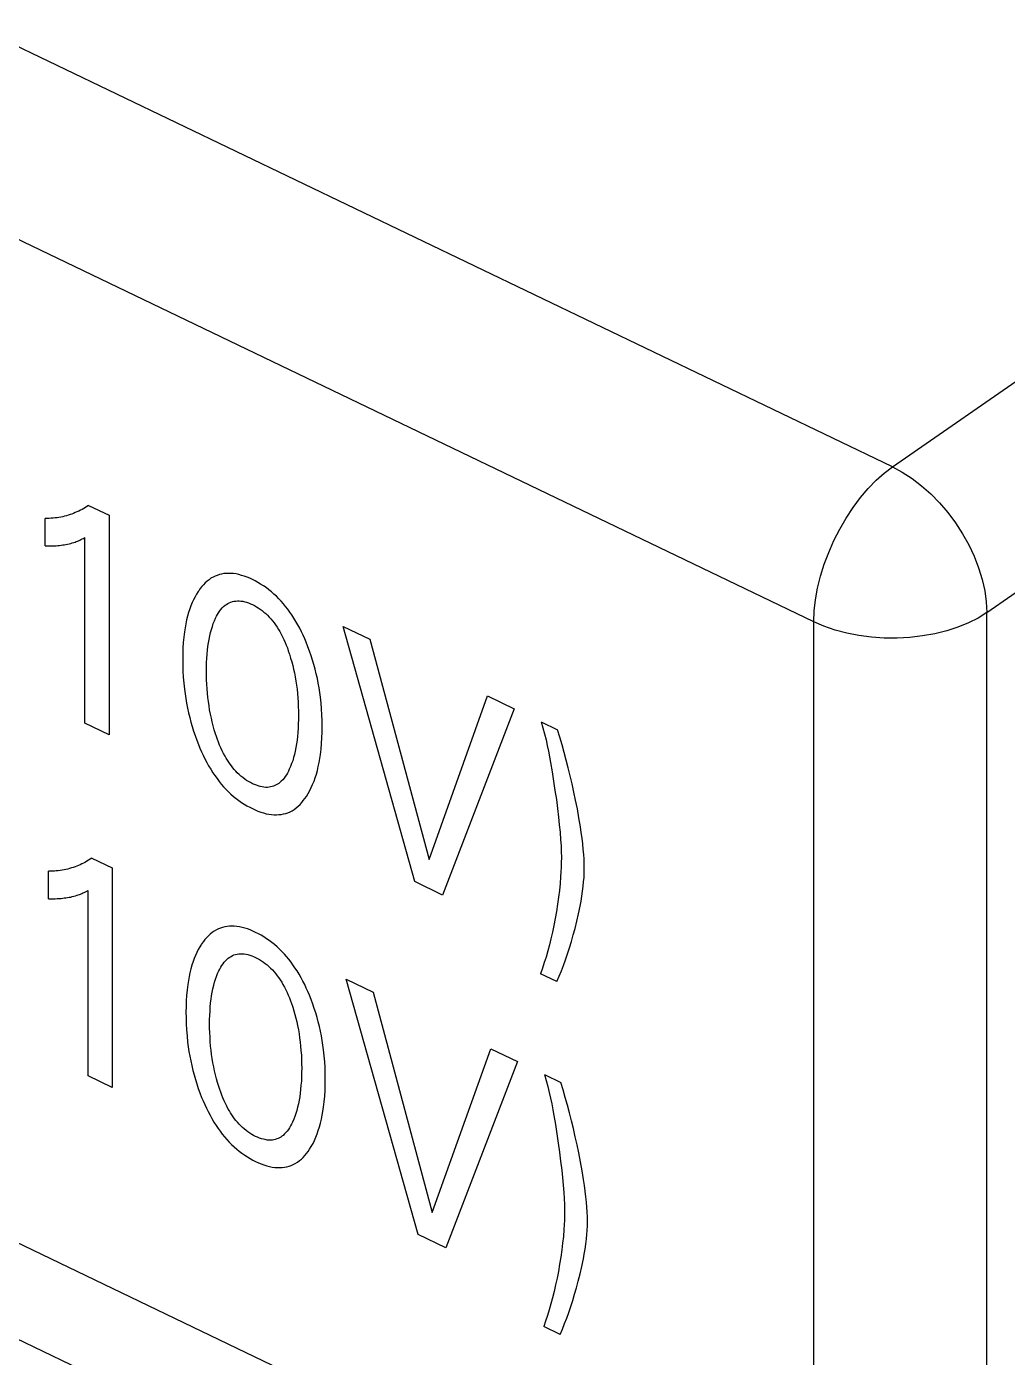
# Model space of a CAD drawing. Extents: x 0 to 420, y 0 to 297.
# Drawn here: x 203.69 to 211.66, y 159.4 to 170.23 of the extents above; entities that cross this region are included whole.
import ezdxf

# ---------------------------------------------------------------- set-up
doc = ezdxf.new("R2010")
doc.units = 0
doc.header["$LTSCALE"] = 23.1
doc.layers.add('40000_ISO', color=7, linetype='CONTINUOUS')

msp = doc.modelspace()

# ---------------------------------------------------------------- linework, layer by layer
at = {"layer": '40000_ISO', "color": 7, "linetype": 'CONTINUOUS'}
for p, q in [((210.729, 166.647), (157.318, 192.32)), ((210.089, 165.387), (156.678, 191.06)), ((210.089, 157.221), (156.678, 182.895)), ((209.769, 156.591), (156.358, 182.265)), ((210.729, 166.647), (220.838, 173.657)), ((211.497, 165.461), (222.567, 173.137)), ((210.662, 166.596), (210.729, 166.647)), ((210.729, 166.647), (210.809, 166.604)), ((210.531, 166.47), (210.596, 166.537)), ((210.596, 166.537), (210.662, 166.596)), ((210.809, 166.604), (210.889, 166.552)), ((210.889, 166.552), (210.966, 166.493)), ((210.469, 166.396), (210.531, 166.47)), ((210.966, 166.493), (211.041, 166.426)), ((211.041, 166.426), (211.113, 166.353)), ((204.139, 166.301), (204.125, 166.293)), ((204.152, 166.308), (204.139, 166.301)), ((204.165, 166.316), (204.152, 166.308)), ((204.178, 166.325), (204.165, 166.316)), ((204.191, 166.333), (204.178, 166.325)), ((204.191, 166.333), (204.358, 166.253)), ((210.353, 166.23), (210.409, 166.315)), ((210.409, 166.315), (210.469, 166.396)), ((211.113, 166.353), (211.181, 166.274)), ((203.839, 166.003), (203.839, 166.227)), ((203.855, 166.227), (203.839, 166.227)), ((203.871, 166.227), (203.855, 166.227)), ((203.887, 166.228), (203.871, 166.227)), ((203.903, 166.229), (203.887, 166.228)), ((203.919, 166.231), (203.903, 166.229)), ((203.935, 166.233), (203.919, 166.231)), ((203.95, 166.235), (203.935, 166.233)), ((203.966, 166.238), (203.95, 166.235)), ((203.981, 166.241), (203.966, 166.238)), ((203.996, 166.245), (203.981, 166.241)), ((204.011, 166.249), (203.996, 166.245)), ((204.026, 166.253), (204.011, 166.249)), ((204.041, 166.258), (204.026, 166.253)), ((204.055, 166.263), (204.041, 166.258)), ((204.069, 166.268), (204.055, 166.263)), ((204.083, 166.274), (204.069, 166.268)), ((204.097, 166.28), (204.083, 166.274)), ((204.111, 166.287), (204.097, 166.28)), ((204.125, 166.293), (204.111, 166.287)), ((204.358, 166.253), (204.358, 164.467)), ((210.301, 166.14), (210.353, 166.23)), ((211.181, 166.274), (211.243, 166.19)), ((210.253, 166.047), (210.301, 166.14)), ((211.243, 166.19), (211.3, 166.102)), ((211.3, 166.102), (211.351, 166.011)), ((203.839, 166.003), (203.857, 166.003)), ((203.857, 166.003), (203.875, 166.003)), ((203.875, 166.003), (203.893, 166.003)), ((203.893, 166.003), (203.911, 166.004)), ((203.911, 166.004), (203.929, 166.005)), ((203.929, 166.005), (203.942, 166.006)), ((203.942, 166.006), (203.955, 166.008)), ((203.955, 166.008), (203.968, 166.009)), ((203.968, 166.009), (203.981, 166.011)), ((203.981, 166.011), (203.994, 166.013)), ((203.994, 166.013), (204.007, 166.015)), ((204.007, 166.015), (204.02, 166.018)), ((204.02, 166.018), (204.033, 166.021)), ((204.033, 166.021), (204.046, 166.024)), ((204.046, 166.024), (204.059, 166.028)), ((204.059, 166.028), (204.072, 166.032)), ((204.072, 166.032), (204.081, 166.035)), ((204.081, 166.035), (204.09, 166.038)), ((204.09, 166.038), (204.1, 166.042)), ((204.1, 166.042), (204.109, 166.046)), ((204.109, 166.046), (204.119, 166.05)), ((204.119, 166.05), (204.129, 166.055)), ((204.129, 166.055), (204.14, 166.06)), ((204.14, 166.06), (204.15, 166.065)), ((204.15, 166.065), (204.161, 166.071)), ((204.161, 164.562), (204.161, 166.071)), ((210.211, 165.951), (210.253, 166.047)), ((211.351, 166.011), (211.394, 165.919)), ((210.175, 165.854), (210.211, 165.951)), ((211.394, 165.919), (211.431, 165.825)), ((205.237, 165.764), (205.221, 165.757)), ((205.255, 165.77), (205.237, 165.764)), ((205.273, 165.774), (205.255, 165.77)), ((205.291, 165.778), (205.273, 165.774)), ((205.311, 165.78), (205.291, 165.778)), ((205.33, 165.78), (205.311, 165.78)), ((205.35, 165.78), (205.33, 165.78)), ((205.371, 165.778), (205.35, 165.78)), ((205.392, 165.775), (205.371, 165.778)), ((205.414, 165.77), (205.392, 165.775)), ((205.435, 165.764), (205.414, 165.77)), ((205.457, 165.757), (205.435, 165.764)), ((210.144, 165.757), (210.175, 165.854)), ((211.431, 165.825), (211.46, 165.731)), ((205.1, 165.656), (205.087, 165.639)), ((205.112, 165.672), (205.1, 165.656)), ((205.126, 165.688), (205.112, 165.672)), ((205.14, 165.702), (205.126, 165.688)), ((205.155, 165.716), (205.14, 165.702)), ((205.171, 165.728), (205.155, 165.716)), ((205.187, 165.74), (205.171, 165.728)), ((205.205, 165.75), (205.187, 165.74)), ((205.221, 165.757), (205.205, 165.75)), ((205.48, 165.749), (205.457, 165.757)), ((205.502, 165.74), (205.48, 165.749)), ((205.524, 165.73), (205.502, 165.74)), ((205.547, 165.718), (205.524, 165.73)), ((205.569, 165.706), (205.547, 165.718)), ((205.591, 165.693), (205.569, 165.706)), ((205.613, 165.679), (205.591, 165.693)), ((205.635, 165.664), (205.613, 165.679)), ((205.657, 165.647), (205.635, 165.664)), ((210.103, 165.566), (210.12, 165.661)), ((210.12, 165.661), (210.144, 165.757)), ((211.46, 165.731), (211.481, 165.639)), ((205.045, 165.566), (205.034, 165.542)), ((205.057, 165.589), (205.045, 165.566)), ((205.07, 165.612), (205.057, 165.589)), ((205.084, 165.633), (205.07, 165.612)), ((205.087, 165.639), (205.084, 165.633)), ((205.336, 165.541), (205.348, 165.546)), ((205.348, 165.546), (205.361, 165.55)), ((205.361, 165.55), (205.374, 165.553)), ((205.374, 165.553), (205.388, 165.555)), ((205.388, 165.555), (205.402, 165.556)), ((205.402, 165.556), (205.416, 165.556)), ((205.416, 165.556), (205.431, 165.555)), ((205.431, 165.555), (205.446, 165.553)), ((205.446, 165.553), (205.461, 165.549)), ((205.461, 165.549), (205.477, 165.545)), ((205.477, 165.545), (205.493, 165.539)), ((205.678, 165.63), (205.657, 165.647)), ((205.699, 165.612), (205.678, 165.63)), ((205.719, 165.594), (205.699, 165.612)), ((205.738, 165.574), (205.719, 165.594)), ((205.757, 165.554), (205.738, 165.574)), ((205.776, 165.533), (205.757, 165.554)), ((210.093, 165.474), (210.103, 165.566)), ((211.481, 165.639), (211.493, 165.548)), ((211.493, 165.548), (211.497, 165.461)), ((205.005, 165.462), (204.997, 165.432)), ((205.015, 165.492), (205.005, 165.462)), ((205.024, 165.517), (205.015, 165.492)), ((205.034, 165.542), (205.024, 165.517)), ((205.233, 165.431), (205.241, 165.446)), ((205.241, 165.446), (205.249, 165.46)), ((205.249, 165.46), (205.259, 165.474)), ((205.259, 165.474), (205.268, 165.487)), ((205.268, 165.487), (205.279, 165.499)), ((205.279, 165.499), (205.29, 165.51)), ((205.29, 165.51), (205.302, 165.52)), ((205.302, 165.52), (205.313, 165.528)), ((205.313, 165.528), (205.324, 165.535)), ((205.324, 165.535), (205.336, 165.541)), ((205.493, 165.539), (205.508, 165.533)), ((205.508, 165.533), (205.524, 165.526)), ((205.524, 165.526), (205.54, 165.518)), ((205.54, 165.518), (205.556, 165.509)), ((205.556, 165.509), (205.572, 165.499)), ((205.572, 165.499), (205.587, 165.489)), ((205.587, 165.489), (205.602, 165.477)), ((205.602, 165.477), (205.617, 165.465)), ((205.617, 165.465), (205.632, 165.453)), ((205.632, 165.453), (205.646, 165.439)), ((205.646, 165.439), (205.661, 165.424)), ((205.794, 165.511), (205.776, 165.533)), ((205.811, 165.488), (205.794, 165.511)), ((205.828, 165.465), (205.811, 165.488)), ((205.844, 165.442), (205.828, 165.465)), ((205.862, 165.415), (205.844, 165.442)), ((210.089, 165.387), (210.093, 165.474)), ((211.497, 165.461), (211.426, 165.416)), ((211.497, 156.071), (211.497, 165.461)), ((204.977, 165.338), (204.972, 165.305)), ((204.983, 165.37), (204.977, 165.338)), ((204.989, 165.401), (204.983, 165.37)), ((204.997, 165.432), (204.989, 165.401)), ((205.19, 165.324), (205.198, 165.348)), ((205.198, 165.348), (205.206, 165.371)), ((205.206, 165.371), (205.215, 165.394)), ((205.215, 165.394), (205.225, 165.416)), ((205.225, 165.416), (205.233, 165.431)), ((205.661, 165.424), (205.674, 165.409)), ((205.674, 165.409), (205.688, 165.393)), ((205.688, 165.393), (205.7, 165.377)), ((205.7, 165.377), (205.713, 165.36)), ((205.713, 165.36), (205.724, 165.342)), ((205.724, 165.342), (205.736, 165.324)), ((205.878, 165.388), (205.862, 165.415)), ((205.894, 165.36), (205.878, 165.388)), ((205.909, 165.333), (205.894, 165.36)), ((205.923, 165.304), (205.909, 165.333)), ((206.845, 163.272), (206.261, 165.349)), ((206.261, 165.349), (206.479, 165.244)), ((210.089, 157.221), (210.089, 165.387)), ((210.173, 165.35), (210.089, 165.387)), ((210.263, 165.319), (210.173, 165.35)), ((211.262, 165.342), (211.171, 165.312)), ((211.348, 165.377), (211.262, 165.342)), ((211.426, 165.416), (211.348, 165.377)), ((204.966, 165.262), (204.962, 165.217)), ((204.972, 165.305), (204.966, 165.262)), ((205.166, 165.214), (205.171, 165.243)), ((205.171, 165.243), (205.177, 165.271)), ((205.177, 165.271), (205.183, 165.299)), ((205.183, 165.299), (205.19, 165.324)), ((205.736, 165.324), (205.746, 165.307)), ((205.746, 165.307), (205.758, 165.285)), ((205.758, 165.285), (205.769, 165.263)), ((205.769, 165.263), (205.78, 165.241)), ((205.78, 165.241), (205.79, 165.218)), ((205.79, 165.218), (205.799, 165.196)), ((205.936, 165.276), (205.923, 165.304)), ((205.949, 165.248), (205.936, 165.276)), ((205.961, 165.219), (205.949, 165.248)), ((205.975, 165.183), (205.961, 165.219)), ((206.479, 165.244), (206.961, 163.451)), ((210.358, 165.294), (210.263, 165.319)), ((210.457, 165.275), (210.358, 165.294)), ((210.559, 165.261), (210.457, 165.275)), ((210.663, 165.254), (210.559, 165.261)), ((210.768, 165.253), (210.663, 165.254)), ((210.872, 165.259), (210.768, 165.253)), ((210.975, 165.271), (210.872, 165.259)), ((211.075, 165.288), (210.975, 165.271)), ((211.171, 165.312), (211.075, 165.288)), ((204.958, 165.127), (204.957, 165.08)), ((204.959, 165.172), (204.958, 165.127)), ((204.962, 165.217), (204.959, 165.172)), ((205.153, 165.088), (205.155, 165.122)), ((205.155, 165.122), (205.158, 165.155)), ((205.158, 165.155), (205.162, 165.185)), ((205.162, 165.185), (205.166, 165.214)), ((205.799, 165.196), (205.808, 165.174)), ((205.808, 165.174), (205.816, 165.151)), ((205.816, 165.151), (205.823, 165.129)), ((205.823, 165.129), (205.826, 165.122)), ((205.826, 165.122), (205.835, 165.091)), ((205.989, 165.147), (205.975, 165.183)), ((206.001, 165.11), (205.989, 165.147)), ((206.013, 165.074), (206.001, 165.11)), ((204.957, 165.08), (204.958, 165.033)), ((204.958, 165.033), (204.959, 164.985)), ((205.15, 165.02), (205.151, 165.054)), ((205.15, 164.985), (205.15, 165.02)), ((205.151, 165.054), (205.153, 165.088)), ((205.835, 165.091), (205.844, 165.061)), ((205.844, 165.061), (205.852, 165.031)), ((205.852, 165.031), (205.859, 165.001)), ((205.859, 165.001), (205.865, 164.971)), ((206.024, 165.038), (206.013, 165.074)), ((206.033, 165.002), (206.024, 165.038)), ((206.043, 164.964), (206.033, 165.002)), ((204.959, 164.985), (204.962, 164.936)), ((204.962, 164.936), (204.966, 164.887)), ((205.15, 164.95), (205.15, 164.985)), ((205.151, 164.914), (205.15, 164.95)), ((205.153, 164.878), (205.151, 164.914)), ((205.865, 164.971), (205.872, 164.937)), ((205.872, 164.937), (205.877, 164.904)), ((205.877, 164.904), (205.882, 164.87)), ((206.052, 164.925), (206.043, 164.964)), ((206.059, 164.887), (206.052, 164.925)), ((204.966, 164.887), (204.971, 164.838)), ((204.971, 164.838), (204.976, 164.8)), ((204.976, 164.8), (204.982, 164.762)), ((205.155, 164.841), (205.153, 164.878)), ((205.158, 164.805), (205.155, 164.841)), ((205.162, 164.771), (205.158, 164.805)), ((205.882, 164.87), (205.887, 164.837)), ((205.887, 164.837), (205.89, 164.804)), ((205.89, 164.804), (205.893, 164.767)), ((206.066, 164.849), (206.059, 164.887)), ((206.072, 164.812), (206.066, 164.849)), ((206.077, 164.774), (206.072, 164.812)), ((204.982, 164.762), (204.989, 164.723)), ((204.989, 164.723), (204.996, 164.684)), ((204.996, 164.684), (205.005, 164.646)), ((205.166, 164.737), (205.162, 164.771)), ((205.171, 164.703), (205.166, 164.737)), ((205.176, 164.669), (205.171, 164.703)), ((205.893, 164.767), (205.896, 164.731)), ((205.896, 164.731), (205.897, 164.696)), ((205.897, 164.696), (205.898, 164.66)), ((206.082, 164.725), (206.077, 164.774)), ((206.086, 164.677), (206.082, 164.725)), ((206.089, 164.629), (206.086, 164.677)), ((206.961, 163.451), (207.436, 164.784)), ((207.654, 164.679), (207.07, 163.163)), ((207.436, 164.784), (207.654, 164.679)), ((205.005, 164.646), (205.014, 164.607)), ((205.014, 164.607), (205.024, 164.57)), ((205.024, 164.57), (205.034, 164.534)), ((205.183, 164.634), (205.176, 164.669)), ((205.19, 164.603), (205.183, 164.634)), ((205.197, 164.571), (205.19, 164.603)), ((205.205, 164.539), (205.197, 164.571)), ((205.898, 164.59), (205.897, 164.555)), ((205.898, 164.66), (205.898, 164.625)), ((205.898, 164.625), (205.898, 164.59)), ((206.091, 164.582), (206.089, 164.629)), ((206.091, 164.535), (206.091, 164.582)), ((207.873, 164.573), (208.006, 164.508)), ((207.873, 164.573), (207.887, 164.524)), ((204.358, 164.467), (204.161, 164.562)), ((205.034, 164.534), (205.046, 164.497)), ((205.046, 164.497), (205.058, 164.461)), ((205.058, 164.461), (205.071, 164.424)), ((205.214, 164.507), (205.205, 164.539)), ((205.224, 164.475), (205.214, 164.507)), ((205.232, 164.452), (205.224, 164.475)), ((205.893, 164.486), (205.89, 164.453)), ((205.896, 164.521), (205.893, 164.486)), ((205.897, 164.555), (205.896, 164.521)), ((206.089, 164.442), (206.091, 164.488)), ((206.091, 164.488), (206.091, 164.535)), ((207.887, 164.524), (207.9, 164.475)), ((207.9, 164.475), (207.912, 164.427)), ((208.025, 164.447), (208.006, 164.508)), ((205.071, 164.424), (205.085, 164.387)), ((205.085, 164.387), (205.097, 164.358)), ((205.097, 164.358), (205.11, 164.329)), ((205.24, 164.429), (205.232, 164.452)), ((205.248, 164.406), (205.24, 164.429)), ((205.257, 164.383), (205.248, 164.406)), ((205.267, 164.36), (205.257, 164.383)), ((205.278, 164.337), (205.267, 164.36)), ((205.878, 164.363), (205.872, 164.334)), ((205.883, 164.393), (205.878, 164.363)), ((205.887, 164.422), (205.883, 164.393)), ((205.89, 164.453), (205.887, 164.422)), ((206.082, 164.351), (206.086, 164.396)), ((206.086, 164.396), (206.089, 164.442)), ((207.912, 164.427), (207.922, 164.38)), ((207.922, 164.38), (207.932, 164.333)), ((208.043, 164.386), (208.025, 164.447)), ((208.06, 164.324), (208.043, 164.386)), ((205.11, 164.329), (205.124, 164.3)), ((205.124, 164.3), (205.138, 164.271)), ((205.138, 164.271), (205.153, 164.242)), ((205.289, 164.315), (205.278, 164.337)), ((205.301, 164.293), (205.289, 164.315)), ((205.311, 164.276), (205.301, 164.293)), ((205.321, 164.26), (205.311, 164.276)), ((205.331, 164.244), (205.321, 164.26)), ((205.342, 164.229), (205.331, 164.244)), ((205.852, 164.256), (205.843, 164.232)), ((205.859, 164.281), (205.852, 164.256)), ((205.866, 164.306), (205.859, 164.281)), ((205.872, 164.334), (205.866, 164.306)), ((206.066, 164.241), (206.072, 164.274)), ((206.072, 164.274), (206.077, 164.307)), ((206.077, 164.307), (206.082, 164.351)), ((207.932, 164.333), (207.941, 164.287)), ((207.941, 164.287), (207.949, 164.24)), ((208.077, 164.261), (208.06, 164.324)), ((208.093, 164.197), (208.077, 164.261)), ((205.153, 164.242), (205.168, 164.214)), ((205.168, 164.214), (205.185, 164.186)), ((205.185, 164.186), (205.203, 164.158)), ((205.203, 164.158), (205.219, 164.135)), ((205.353, 164.214), (205.342, 164.229)), ((205.364, 164.199), (205.353, 164.214)), ((205.376, 164.185), (205.364, 164.199)), ((205.389, 164.171), (205.376, 164.185)), ((205.401, 164.157), (205.389, 164.171)), ((205.416, 164.144), (205.401, 164.157)), ((205.431, 164.131), (205.416, 164.144)), ((205.8, 164.141), (205.791, 164.127)), ((205.809, 164.155), (205.8, 164.141)), ((205.817, 164.17), (205.809, 164.155)), ((205.824, 164.186), (205.817, 164.17)), ((205.834, 164.209), (205.824, 164.186)), ((205.843, 164.232), (205.834, 164.209)), ((206.034, 164.117), (206.044, 164.147)), ((206.044, 164.147), (206.052, 164.177)), ((206.052, 164.177), (206.06, 164.209)), ((206.06, 164.209), (206.066, 164.241)), ((207.949, 164.24), (207.962, 164.165)), ((207.962, 164.165), (207.974, 164.089)), ((208.109, 164.133), (208.093, 164.197)), ((205.219, 164.135), (205.236, 164.111)), ((205.236, 164.111), (205.253, 164.088)), ((205.253, 164.088), (205.271, 164.066)), ((205.271, 164.066), (205.29, 164.044)), ((205.29, 164.044), (205.309, 164.024)), ((205.446, 164.118), (205.431, 164.131)), ((205.461, 164.107), (205.446, 164.118)), ((205.477, 164.096), (205.461, 164.107)), ((205.492, 164.086), (205.477, 164.096)), ((205.508, 164.078), (205.492, 164.086)), ((205.524, 164.069), (205.508, 164.078)), ((205.54, 164.062), (205.524, 164.069)), ((205.556, 164.056), (205.54, 164.062)), ((205.572, 164.051), (205.556, 164.056)), ((205.587, 164.046), (205.572, 164.051)), ((205.603, 164.043), (205.587, 164.046)), ((205.618, 164.041), (205.603, 164.043)), ((205.633, 164.039), (205.618, 164.041)), ((205.647, 164.039), (205.633, 164.039)), ((205.66, 164.04), (205.647, 164.039)), ((205.672, 164.042), (205.66, 164.04)), ((205.684, 164.045), (205.672, 164.042)), ((205.696, 164.049), (205.684, 164.045)), ((205.707, 164.053), (205.696, 164.049)), ((205.717, 164.059), (205.707, 164.053)), ((205.728, 164.065), (205.717, 164.059)), ((205.738, 164.071), (205.728, 164.065)), ((205.747, 164.078), (205.738, 164.071)), ((205.759, 164.089), (205.747, 164.078)), ((205.771, 164.101), (205.759, 164.089)), ((205.781, 164.113), (205.771, 164.101)), ((205.791, 164.127), (205.781, 164.113)), ((205.991, 164.013), (206.003, 164.037)), ((206.003, 164.037), (206.014, 164.063)), ((206.014, 164.063), (206.025, 164.09)), ((206.025, 164.09), (206.034, 164.117)), ((207.974, 164.089), (207.985, 164.014)), ((208.124, 164.067), (208.109, 164.133)), ((208.139, 164.001), (208.124, 164.067)), ((205.309, 164.024), (205.329, 164.004)), ((205.329, 164.004), (205.349, 163.984)), ((205.349, 163.984), (205.37, 163.966)), ((205.37, 163.966), (205.391, 163.949)), ((205.391, 163.949), (205.413, 163.932)), ((205.413, 163.932), (205.435, 163.917)), ((205.925, 163.915), (205.938, 163.931)), ((205.938, 163.931), (205.951, 163.948)), ((205.951, 163.948), (205.963, 163.965)), ((205.963, 163.965), (205.977, 163.989)), ((205.977, 163.989), (205.991, 164.013)), ((207.985, 164.014), (207.996, 163.941)), ((207.996, 163.941), (208.005, 163.868)), ((208.152, 163.935), (208.139, 164.001)), ((208.167, 163.863), (208.152, 163.935)), ((205.435, 163.917), (205.457, 163.903)), ((205.457, 163.903), (205.479, 163.889)), ((205.479, 163.889), (205.502, 163.877)), ((205.502, 163.877), (205.524, 163.866)), ((205.524, 163.866), (205.547, 163.855)), ((205.547, 163.855), (205.569, 163.846)), ((205.569, 163.846), (205.592, 163.838)), ((205.592, 163.838), (205.614, 163.831)), ((205.614, 163.831), (205.636, 163.825)), ((205.636, 163.825), (205.658, 163.821)), ((205.658, 163.821), (205.679, 163.818)), ((205.679, 163.818), (205.7, 163.816)), ((205.7, 163.816), (205.72, 163.815)), ((205.72, 163.815), (205.74, 163.817)), ((205.74, 163.817), (205.759, 163.819)), ((205.759, 163.819), (205.778, 163.823)), ((205.778, 163.823), (205.796, 163.827)), ((205.796, 163.827), (205.813, 163.833)), ((205.813, 163.833), (205.83, 163.841)), ((205.83, 163.841), (205.846, 163.849)), ((205.846, 163.849), (205.864, 163.86)), ((205.864, 163.86), (205.88, 163.872)), ((205.88, 163.872), (205.896, 163.885)), ((205.896, 163.885), (205.911, 163.899)), ((205.911, 163.899), (205.925, 163.915)), ((208.005, 163.868), (208.014, 163.796)), ((208.18, 163.791), (208.167, 163.863)), ((208.014, 163.796), (208.02, 163.734)), ((208.02, 163.734), (208.026, 163.674)), ((208.192, 163.719), (208.18, 163.791)), ((208.199, 163.672), (208.192, 163.719)), ((208.026, 163.674), (208.031, 163.613)), ((208.031, 163.613), (208.034, 163.564)), ((208.205, 163.625), (208.199, 163.672)), ((208.211, 163.579), (208.205, 163.625)), ((208.034, 163.564), (208.036, 163.516)), ((208.036, 163.516), (208.037, 163.468)), ((208.215, 163.533), (208.211, 163.579)), ((208.219, 163.494), (208.215, 163.533)), ((208.221, 163.455), (208.219, 163.494)), ((204.037, 163.378), (204.022, 163.374)), ((204.052, 163.383), (204.037, 163.378)), ((204.067, 163.387), (204.052, 163.383)), ((204.081, 163.392), (204.067, 163.387)), ((204.095, 163.398), (204.081, 163.392)), ((204.109, 163.403), (204.095, 163.398)), ((204.123, 163.41), (204.109, 163.403)), ((204.137, 163.416), (204.123, 163.41)), ((204.151, 163.423), (204.137, 163.416)), ((204.165, 163.431), (204.151, 163.423)), ((204.178, 163.438), (204.165, 163.431)), ((204.191, 163.446), (204.178, 163.438)), ((204.204, 163.455), (204.191, 163.446)), ((204.217, 163.463), (204.204, 163.455)), ((204.217, 163.463), (204.384, 163.383)), ((204.384, 163.383), (204.384, 161.597)), ((208.035, 163.389), (208.033, 163.351)), ((208.036, 163.428), (208.035, 163.389)), ((208.037, 163.468), (208.036, 163.428)), ((208.223, 163.416), (208.221, 163.455)), ((208.223, 163.378), (208.223, 163.416)), ((208.223, 163.342), (208.223, 163.378)), ((203.865, 163.132), (203.865, 163.356)), ((203.881, 163.356), (203.865, 163.356)), ((203.897, 163.357), (203.881, 163.356)), ((203.913, 163.358), (203.897, 163.357)), ((203.929, 163.359), (203.913, 163.358)), ((203.945, 163.361), (203.929, 163.359)), ((203.961, 163.363), (203.945, 163.361)), ((203.976, 163.365), (203.961, 163.363)), ((203.992, 163.368), (203.976, 163.365)), ((204.007, 163.371), (203.992, 163.368)), ((204.022, 163.374), (204.007, 163.371)), ((207.07, 163.163), (206.845, 163.272)), ((208.031, 163.312), (208.026, 163.257)), ((208.033, 163.351), (208.031, 163.312)), ((208.215, 163.235), (208.218, 163.27)), ((208.218, 163.27), (208.221, 163.306)), ((208.221, 163.306), (208.223, 163.342)), ((204.085, 163.157), (204.098, 163.161)), ((204.098, 163.161), (204.107, 163.164)), ((204.107, 163.164), (204.117, 163.168)), ((204.117, 163.168), (204.126, 163.171)), ((204.126, 163.171), (204.136, 163.175)), ((204.136, 163.175), (204.145, 163.18)), ((204.145, 163.18), (204.155, 163.184)), ((204.155, 163.184), (204.166, 163.189)), ((204.166, 163.189), (204.176, 163.195)), ((204.176, 163.195), (204.187, 163.2)), ((204.187, 161.692), (204.187, 163.2)), ((208.021, 163.201), (208.014, 163.147)), ((208.026, 163.257), (208.021, 163.201)), ((208.204, 163.153), (208.21, 163.194)), ((208.21, 163.194), (208.215, 163.235)), ((203.865, 163.132), (203.883, 163.132)), ((203.883, 163.132), (203.901, 163.133)), ((203.901, 163.133), (203.919, 163.133)), ((203.919, 163.133), (203.937, 163.134)), ((203.937, 163.134), (203.955, 163.135)), ((203.955, 163.135), (203.968, 163.136)), ((203.968, 163.136), (203.981, 163.137)), ((203.981, 163.137), (203.994, 163.139)), ((203.994, 163.139), (204.007, 163.141)), ((204.007, 163.141), (204.02, 163.143)), ((204.02, 163.143), (204.033, 163.145)), ((204.033, 163.145), (204.046, 163.147)), ((204.046, 163.147), (204.059, 163.15)), ((204.059, 163.15), (204.072, 163.154)), ((204.072, 163.154), (204.085, 163.157)), ((208.006, 163.088), (207.997, 163.029)), ((208.014, 163.147), (208.006, 163.088)), ((208.177, 163.011), (208.19, 163.073)), ((208.19, 163.073), (208.197, 163.113)), ((208.197, 163.113), (208.204, 163.153)), ((207.987, 162.971), (207.976, 162.916)), ((207.997, 163.029), (207.987, 162.971)), ((208.148, 162.891), (208.163, 162.951)), ((208.163, 162.951), (208.177, 163.011)), ((205.181, 162.845), (205.166, 162.832)), ((205.197, 162.858), (205.181, 162.845)), ((205.213, 162.869), (205.197, 162.858)), ((205.231, 162.879), (205.213, 162.869)), ((205.247, 162.887), (205.231, 162.879)), ((205.264, 162.894), (205.247, 162.887)), ((205.281, 162.9), (205.264, 162.894)), ((205.299, 162.904), (205.281, 162.9)), ((205.318, 162.907), (205.299, 162.904)), ((205.337, 162.909), (205.318, 162.907)), ((205.356, 162.91), (205.337, 162.909)), ((205.376, 162.91), (205.356, 162.91)), ((205.397, 162.908), (205.376, 162.91)), ((205.418, 162.904), (205.397, 162.908)), ((205.44, 162.9), (205.418, 162.904)), ((205.462, 162.894), (205.44, 162.9)), ((205.484, 162.887), (205.462, 162.894)), ((205.506, 162.879), (205.484, 162.887)), ((205.528, 162.869), (205.506, 162.879)), ((205.55, 162.859), (205.528, 162.869)), ((205.573, 162.848), (205.55, 162.859)), ((205.595, 162.836), (205.573, 162.848)), ((205.617, 162.823), (205.595, 162.836)), ((207.964, 162.862), (207.952, 162.808)), ((207.976, 162.916), (207.964, 162.862)), ((208.119, 162.786), (208.134, 162.838)), ((208.134, 162.838), (208.148, 162.891)), ((205.096, 162.741), (205.083, 162.719)), ((205.11, 162.763), (205.096, 162.741)), ((205.113, 162.769), (205.11, 162.763)), ((205.126, 162.786), (205.113, 162.769)), ((205.138, 162.802), (205.126, 162.786)), ((205.152, 162.817), (205.138, 162.802)), ((205.166, 162.832), (205.152, 162.817)), ((205.639, 162.808), (205.617, 162.823)), ((205.661, 162.793), (205.639, 162.808)), ((205.683, 162.777), (205.661, 162.793)), ((205.704, 162.76), (205.683, 162.777)), ((205.725, 162.742), (205.704, 162.76)), ((205.745, 162.723), (205.725, 162.742)), ((207.939, 162.757), (207.926, 162.708)), ((207.952, 162.808), (207.939, 162.757)), ((208.087, 162.685), (208.103, 162.734)), ((208.103, 162.734), (208.119, 162.786)), ((205.041, 162.621), (205.032, 162.592)), ((205.05, 162.647), (205.041, 162.621)), ((205.061, 162.672), (205.05, 162.647)), ((205.072, 162.696), (205.061, 162.672)), ((205.083, 162.719), (205.072, 162.696)), ((205.294, 162.616), (205.305, 162.628)), ((205.305, 162.628), (205.316, 162.639)), ((205.316, 162.639), (205.328, 162.65)), ((205.328, 162.65), (205.339, 162.657)), ((205.339, 162.657), (205.35, 162.664)), ((205.35, 162.664), (205.362, 162.67)), ((205.362, 162.67), (205.374, 162.676)), ((205.374, 162.676), (205.387, 162.68)), ((205.387, 162.68), (205.4, 162.683)), ((205.4, 162.683), (205.414, 162.685)), ((205.414, 162.685), (205.428, 162.686)), ((205.428, 162.686), (205.442, 162.686)), ((205.442, 162.686), (205.457, 162.685)), ((205.457, 162.685), (205.472, 162.682)), ((205.472, 162.682), (205.487, 162.679)), ((205.487, 162.679), (205.503, 162.674)), ((205.503, 162.674), (205.519, 162.669)), ((205.519, 162.669), (205.534, 162.663)), ((205.534, 162.663), (205.55, 162.656)), ((205.55, 162.656), (205.566, 162.648)), ((205.566, 162.648), (205.582, 162.639)), ((205.582, 162.639), (205.598, 162.629)), ((205.598, 162.629), (205.613, 162.618)), ((205.764, 162.704), (205.745, 162.723)), ((205.784, 162.683), (205.764, 162.704)), ((205.802, 162.662), (205.784, 162.683)), ((205.82, 162.64), (205.802, 162.662)), ((205.838, 162.618), (205.82, 162.64)), ((207.912, 162.658), (207.898, 162.613)), ((207.926, 162.708), (207.912, 162.658)), ((208.054, 162.59), (208.071, 162.637)), ((208.071, 162.637), (208.087, 162.685)), ((205.015, 162.531), (205.009, 162.5)), ((205.023, 162.562), (205.015, 162.531)), ((205.032, 162.592), (205.023, 162.562)), ((205.232, 162.501), (205.241, 162.524)), ((205.241, 162.524), (205.251, 162.546)), ((205.251, 162.546), (205.259, 162.561)), ((205.259, 162.561), (205.267, 162.576)), ((205.267, 162.576), (205.275, 162.59)), ((205.275, 162.59), (205.285, 162.603)), ((205.285, 162.603), (205.294, 162.616)), ((205.613, 162.618), (205.628, 162.607)), ((205.628, 162.607), (205.643, 162.595)), ((205.643, 162.595), (205.658, 162.582)), ((205.658, 162.582), (205.672, 162.569)), ((205.672, 162.569), (205.687, 162.554)), ((205.687, 162.554), (205.7, 162.539)), ((205.7, 162.539), (205.714, 162.523)), ((205.714, 162.523), (205.726, 162.506)), ((205.854, 162.595), (205.838, 162.618)), ((205.87, 162.572), (205.854, 162.595)), ((205.888, 162.545), (205.87, 162.572)), ((205.904, 162.518), (205.888, 162.545)), ((205.92, 162.49), (205.904, 162.518)), ((207.883, 162.568), (207.867, 162.523)), ((208, 162.459), (207.867, 162.523)), ((207.898, 162.613), (207.883, 162.568)), ((208.019, 162.502), (208.037, 162.546)), ((208.037, 162.546), (208.054, 162.59)), ((204.998, 162.435), (204.992, 162.392)), ((205.003, 162.468), (204.998, 162.435)), ((205.009, 162.5), (205.003, 162.468)), ((205.203, 162.401), (205.209, 162.429)), ((205.209, 162.429), (205.216, 162.453)), ((205.216, 162.453), (205.224, 162.478)), ((205.224, 162.478), (205.232, 162.501)), ((205.726, 162.506), (205.739, 162.489)), ((205.739, 162.489), (205.75, 162.472)), ((205.75, 162.472), (205.762, 162.454)), ((205.762, 162.454), (205.772, 162.436)), ((205.772, 162.436), (205.784, 162.414)), ((205.784, 162.414), (205.796, 162.393)), ((205.935, 162.462), (205.92, 162.49)), ((205.949, 162.434), (205.935, 162.462)), ((205.962, 162.406), (205.949, 162.434)), ((205.975, 162.377), (205.962, 162.406)), ((206.871, 160.401), (206.287, 162.478)), ((206.287, 162.478), (206.505, 162.373)), ((208, 162.459), (208.019, 162.502)), ((204.985, 162.302), (204.984, 162.256)), ((204.988, 162.347), (204.985, 162.302)), ((204.992, 162.392), (204.988, 162.347)), ((205.184, 162.285), (205.188, 162.315)), ((205.188, 162.315), (205.192, 162.344)), ((205.192, 162.344), (205.197, 162.373)), ((205.197, 162.373), (205.203, 162.401)), ((205.796, 162.393), (205.806, 162.37)), ((205.806, 162.37), (205.816, 162.348)), ((205.816, 162.348), (205.825, 162.326)), ((205.825, 162.326), (205.834, 162.303)), ((205.834, 162.303), (205.842, 162.281)), ((205.987, 162.349), (205.975, 162.377)), ((206.001, 162.313), (205.987, 162.349)), ((206.015, 162.276), (206.001, 162.313)), ((206.505, 162.373), (206.987, 160.581)), ((204.984, 162.256), (204.983, 162.21)), ((204.983, 162.21), (204.984, 162.163)), ((205.177, 162.184), (205.179, 162.218)), ((205.179, 162.218), (205.181, 162.252)), ((205.181, 162.252), (205.184, 162.285)), ((205.842, 162.281), (205.849, 162.258)), ((205.849, 162.258), (205.852, 162.251)), ((205.852, 162.251), (205.861, 162.221)), ((205.861, 162.221), (205.87, 162.191)), ((205.87, 162.191), (205.878, 162.161)), ((206.027, 162.24), (206.015, 162.276)), ((206.039, 162.204), (206.027, 162.24)), ((206.05, 162.168), (206.039, 162.204)), ((204.984, 162.163), (204.985, 162.114)), ((204.985, 162.114), (204.988, 162.066)), ((205.176, 162.15), (205.177, 162.184)), ((205.176, 162.115), (205.176, 162.15)), ((205.176, 162.079), (205.176, 162.115)), ((205.177, 162.044), (205.176, 162.079)), ((205.878, 162.161), (205.885, 162.131)), ((205.885, 162.131), (205.891, 162.101)), ((205.891, 162.101), (205.898, 162.067)), ((206.059, 162.132), (206.05, 162.168)), ((206.069, 162.093), (206.059, 162.132)), ((206.078, 162.055), (206.069, 162.093)), ((204.988, 162.066), (204.992, 162.017)), ((204.992, 162.017), (204.997, 161.967)), ((205.179, 162.007), (205.177, 162.044)), ((205.181, 161.971), (205.179, 162.007)), ((205.184, 161.934), (205.181, 161.971)), ((205.898, 162.067), (205.903, 162.033)), ((205.903, 162.033), (205.908, 162)), ((205.908, 162), (205.913, 161.966)), ((206.085, 162.017), (206.078, 162.055)), ((206.092, 161.979), (206.085, 162.017)), ((206.098, 161.941), (206.092, 161.979)), ((204.997, 161.967), (205.002, 161.929)), ((205.002, 161.929), (205.008, 161.891)), ((205.008, 161.891), (205.015, 161.853)), ((205.188, 161.901), (205.184, 161.934)), ((205.192, 161.867), (205.188, 161.901)), ((205.197, 161.833), (205.192, 161.867)), ((205.913, 161.966), (205.916, 161.933)), ((205.916, 161.933), (205.919, 161.897)), ((205.919, 161.897), (205.922, 161.861)), ((206.103, 161.904), (206.098, 161.941)), ((206.108, 161.855), (206.103, 161.904)), ((206.987, 160.581), (207.462, 161.913)), ((207.462, 161.913), (207.68, 161.809)), ((205.015, 161.853), (205.022, 161.814)), ((205.022, 161.814), (205.031, 161.775)), ((205.031, 161.775), (205.04, 161.736)), ((205.202, 161.799), (205.197, 161.833)), ((205.209, 161.764), (205.202, 161.799)), ((205.216, 161.732), (205.209, 161.764)), ((205.922, 161.861), (205.923, 161.825)), ((205.923, 161.825), (205.924, 161.79)), ((205.924, 161.79), (205.925, 161.755)), ((205.925, 161.755), (205.924, 161.72)), ((206.112, 161.807), (206.108, 161.855)), ((206.115, 161.759), (206.112, 161.807)), ((206.117, 161.712), (206.115, 161.759)), ((207.68, 161.809), (207.096, 160.293)), ((204.384, 161.597), (204.187, 161.692)), ((205.04, 161.736), (205.05, 161.7)), ((205.05, 161.7), (205.06, 161.663)), ((205.06, 161.663), (205.072, 161.627)), ((205.223, 161.701), (205.216, 161.732)), ((205.231, 161.669), (205.223, 161.701)), ((205.24, 161.637), (205.231, 161.669)), ((205.922, 161.65), (205.919, 161.616)), ((205.923, 161.685), (205.922, 161.65)), ((205.924, 161.72), (205.923, 161.685)), ((206.117, 161.665), (206.117, 161.712)), ((206.117, 161.618), (206.117, 161.665)), ((207.899, 161.702), (207.913, 161.653)), ((207.899, 161.702), (208.032, 161.638)), ((207.913, 161.653), (207.926, 161.605)), ((205.072, 161.627), (205.084, 161.59)), ((205.084, 161.59), (205.097, 161.554)), ((205.097, 161.554), (205.111, 161.517)), ((205.25, 161.604), (205.24, 161.637)), ((205.258, 161.581), (205.25, 161.604)), ((205.266, 161.559), (205.258, 161.581)), ((205.274, 161.536), (205.266, 161.559)), ((205.913, 161.552), (205.909, 161.522)), ((205.916, 161.582), (205.913, 161.552)), ((205.919, 161.616), (205.916, 161.582)), ((206.112, 161.526), (206.115, 161.572)), ((206.115, 161.572), (206.117, 161.618)), ((207.926, 161.605), (207.938, 161.556)), ((207.938, 161.556), (207.948, 161.51)), ((208.051, 161.577), (208.032, 161.638)), ((208.069, 161.515), (208.051, 161.577)), ((205.111, 161.517), (205.123, 161.488)), ((205.123, 161.488), (205.136, 161.459)), ((205.136, 161.459), (205.15, 161.43)), ((205.15, 161.43), (205.164, 161.401)), ((205.284, 161.513), (205.274, 161.536)), ((205.293, 161.49), (205.284, 161.513)), ((205.304, 161.467), (205.293, 161.49)), ((205.315, 161.445), (205.304, 161.467)), ((205.327, 161.422), (205.315, 161.445)), ((205.892, 161.436), (205.885, 161.411)), ((205.898, 161.464), (205.892, 161.436)), ((205.904, 161.493), (205.898, 161.464)), ((205.909, 161.522), (205.904, 161.493)), ((206.098, 161.403), (206.103, 161.436)), ((206.103, 161.436), (206.108, 161.481)), ((206.108, 161.481), (206.112, 161.526)), ((207.948, 161.51), (207.958, 161.463)), ((207.958, 161.463), (207.967, 161.416)), ((208.086, 161.454), (208.069, 161.515)), ((208.103, 161.39), (208.086, 161.454)), ((205.164, 161.401), (205.179, 161.372)), ((205.179, 161.372), (205.195, 161.344)), ((205.195, 161.344), (205.211, 161.316)), ((205.337, 161.406), (205.327, 161.422)), ((205.347, 161.39), (205.337, 161.406)), ((205.357, 161.374), (205.347, 161.39)), ((205.368, 161.359), (205.357, 161.374)), ((205.379, 161.343), (205.368, 161.359)), ((205.39, 161.329), (205.379, 161.343)), ((205.402, 161.314), (205.39, 161.329)), ((205.86, 161.339), (205.851, 161.316)), ((205.869, 161.362), (205.86, 161.339)), ((205.878, 161.386), (205.869, 161.362)), ((205.885, 161.411), (205.878, 161.386)), ((206.078, 161.307), (206.086, 161.339)), ((206.086, 161.339), (206.092, 161.371)), ((206.092, 161.371), (206.098, 161.403)), ((207.967, 161.416), (207.975, 161.37)), ((207.975, 161.37), (207.988, 161.295)), ((208.119, 161.327), (208.103, 161.39)), ((208.135, 161.263), (208.119, 161.327)), ((205.211, 161.316), (205.229, 161.288)), ((205.229, 161.288), (205.245, 161.264)), ((205.245, 161.264), (205.262, 161.241)), ((205.262, 161.241), (205.279, 161.218)), ((205.279, 161.218), (205.297, 161.196)), ((205.415, 161.3), (205.402, 161.314)), ((205.427, 161.287), (205.415, 161.3)), ((205.442, 161.273), (205.427, 161.287)), ((205.457, 161.26), (205.442, 161.273)), ((205.472, 161.248), (205.457, 161.26)), ((205.487, 161.237), (205.472, 161.248)), ((205.503, 161.226), (205.487, 161.237)), ((205.518, 161.216), (205.503, 161.226)), ((205.534, 161.207), (205.518, 161.216)), ((205.785, 161.219), (205.773, 161.208)), ((205.797, 161.23), (205.785, 161.219)), ((205.807, 161.243), (205.797, 161.23)), ((205.817, 161.256), (205.807, 161.243)), ((205.826, 161.27), (205.817, 161.256)), ((205.835, 161.285), (205.826, 161.27)), ((205.843, 161.3), (205.835, 161.285)), ((205.851, 161.316), (205.843, 161.3)), ((206.04, 161.193), (206.051, 161.219)), ((206.051, 161.219), (206.06, 161.246)), ((206.06, 161.246), (206.07, 161.276)), ((206.07, 161.276), (206.078, 161.307)), ((207.988, 161.295), (208, 161.219)), ((208, 161.219), (208.012, 161.144)), ((208.15, 161.197), (208.135, 161.263)), ((205.297, 161.196), (205.316, 161.174)), ((205.316, 161.174), (205.335, 161.153)), ((205.335, 161.153), (205.355, 161.133)), ((205.355, 161.133), (205.375, 161.114)), ((205.375, 161.114), (205.396, 161.096)), ((205.55, 161.199), (205.534, 161.207)), ((205.566, 161.192), (205.55, 161.199)), ((205.582, 161.186), (205.566, 161.192)), ((205.598, 161.18), (205.582, 161.186)), ((205.613, 161.176), (205.598, 161.18)), ((205.629, 161.173), (205.613, 161.176)), ((205.644, 161.17), (205.629, 161.173)), ((205.659, 161.169), (205.644, 161.17)), ((205.673, 161.169), (205.659, 161.169)), ((205.686, 161.17), (205.673, 161.169)), ((205.698, 161.172), (205.686, 161.17)), ((205.71, 161.175), (205.698, 161.172)), ((205.722, 161.179), (205.71, 161.175)), ((205.733, 161.183), (205.722, 161.179)), ((205.744, 161.188), (205.733, 161.183)), ((205.754, 161.194), (205.744, 161.188)), ((205.764, 161.201), (205.754, 161.194)), ((205.773, 161.208), (205.764, 161.201)), ((205.989, 161.095), (206.003, 161.118)), ((206.003, 161.118), (206.017, 161.142)), ((206.017, 161.142), (206.029, 161.167)), ((206.029, 161.167), (206.04, 161.193)), ((208.012, 161.144), (208.022, 161.071)), ((208.165, 161.131), (208.15, 161.197)), ((208.178, 161.065), (208.165, 161.131)), ((205.396, 161.096), (205.417, 161.078)), ((205.417, 161.078), (205.439, 161.062)), ((205.439, 161.062), (205.461, 161.047)), ((205.461, 161.047), (205.483, 161.032)), ((205.483, 161.032), (205.505, 161.019)), ((205.505, 161.019), (205.528, 161.007)), ((205.528, 161.007), (205.55, 160.995)), ((205.55, 160.995), (205.573, 160.985)), ((205.89, 160.989), (205.906, 161.002)), ((205.906, 161.002), (205.922, 161.015)), ((205.922, 161.015), (205.937, 161.029)), ((205.937, 161.029), (205.951, 161.044)), ((205.951, 161.044), (205.964, 161.06)), ((205.964, 161.06), (205.977, 161.077)), ((205.977, 161.077), (205.989, 161.095)), ((208.022, 161.071), (208.031, 160.998)), ((208.031, 160.998), (208.04, 160.925)), ((208.193, 160.993), (208.178, 161.065)), ((205.573, 160.985), (205.595, 160.976)), ((205.595, 160.976), (205.618, 160.968)), ((205.618, 160.968), (205.64, 160.961)), ((205.64, 160.961), (205.662, 160.955)), ((205.662, 160.955), (205.684, 160.95)), ((205.684, 160.95), (205.705, 160.947)), ((205.705, 160.947), (205.726, 160.946)), ((205.726, 160.946), (205.746, 160.945)), ((205.746, 160.945), (205.766, 160.946)), ((205.766, 160.946), (205.785, 160.949)), ((205.785, 160.949), (205.804, 160.952)), ((205.804, 160.952), (205.822, 160.957)), ((205.822, 160.957), (205.839, 160.963)), ((205.839, 160.963), (205.856, 160.97)), ((205.856, 160.97), (205.872, 160.979)), ((205.872, 160.979), (205.89, 160.989)), ((208.04, 160.925), (208.047, 160.864)), ((208.206, 160.92), (208.193, 160.993)), ((208.218, 160.848), (208.206, 160.92)), ((208.047, 160.864), (208.052, 160.803)), ((208.052, 160.803), (208.057, 160.743)), ((208.225, 160.801), (208.218, 160.848)), ((208.231, 160.755), (208.225, 160.801)), ((208.057, 160.743), (208.06, 160.694)), ((208.06, 160.694), (208.062, 160.646)), ((208.237, 160.709), (208.231, 160.755)), ((208.241, 160.663), (208.237, 160.709)), ((208.062, 160.646), (208.063, 160.597)), ((208.063, 160.597), (208.062, 160.558)), ((208.245, 160.623), (208.241, 160.663)), ((208.247, 160.584), (208.245, 160.623)), ((208.249, 160.546), (208.247, 160.584)), ((208.059, 160.48), (208.057, 160.442)), ((208.061, 160.519), (208.059, 160.48)), ((208.062, 160.558), (208.061, 160.519)), ((208.247, 160.435), (208.249, 160.471)), ((208.249, 160.508), (208.249, 160.546)), ((208.249, 160.471), (208.249, 160.508)), ((207.096, 160.293), (206.871, 160.401)), ((208.053, 160.386), (208.047, 160.331)), ((208.057, 160.442), (208.053, 160.386)), ((208.236, 160.323), (208.241, 160.365)), ((208.241, 160.365), (208.244, 160.4)), ((208.244, 160.4), (208.247, 160.435)), ((208.04, 160.277), (208.032, 160.217)), ((208.047, 160.331), (208.04, 160.277)), ((208.216, 160.202), (208.223, 160.242)), ((208.223, 160.242), (208.23, 160.283)), ((208.23, 160.283), (208.236, 160.323)), ((208.023, 160.159), (208.013, 160.101)), ((208.032, 160.217), (208.023, 160.159)), ((208.189, 160.08), (208.203, 160.141)), ((208.203, 160.141), (208.216, 160.202)), ((208.002, 160.046), (207.99, 159.991)), ((208.013, 160.101), (208.002, 160.046)), ((208.174, 160.021), (208.189, 160.08)), ((207.978, 159.937), (207.965, 159.887)), ((207.99, 159.991), (207.978, 159.937)), ((208.129, 159.864), (208.145, 159.915)), ((208.145, 159.915), (208.16, 159.968)), ((208.16, 159.968), (208.174, 160.021)), ((207.952, 159.837), (207.938, 159.788)), ((207.965, 159.887), (207.952, 159.837)), ((208.097, 159.767), (208.113, 159.815)), ((208.113, 159.815), (208.129, 159.864)), ((207.909, 159.697), (207.893, 159.653)), ((207.924, 159.742), (207.909, 159.697)), ((207.938, 159.788), (207.924, 159.742)), ((208.063, 159.676), (208.08, 159.72)), ((208.08, 159.72), (208.097, 159.767)), ((208.026, 159.589), (207.893, 159.653)), ((208.026, 159.589), (208.045, 159.632)), ((208.045, 159.632), (208.063, 159.676))]:
    msp.add_line(p, q, dxfattribs=at)

doc.saveas('drawing.dxf')
